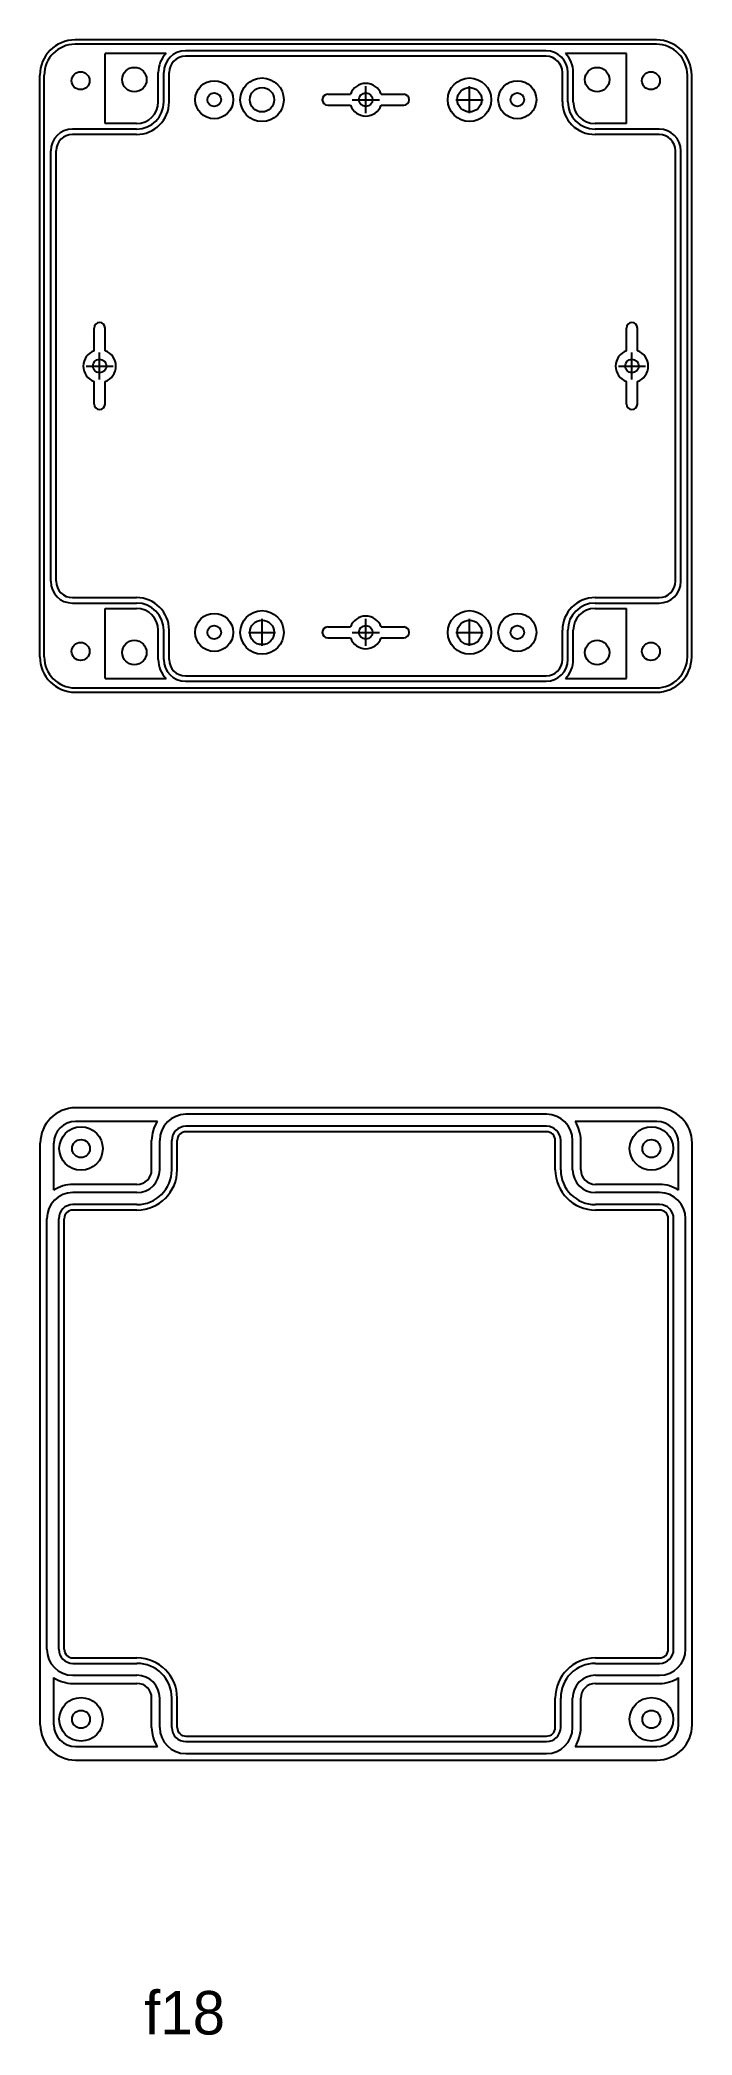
# Model space of a CAD drawing. Header units: millimetres. Extents: x 320 to 440, y -474 to -107.
import ezdxf

# ---------------------------------------------------------------- set-up
doc = ezdxf.new("R2010")
doc.units = ezdxf.units.MM

msp = doc.modelspace()

# ---------------------------------------------------------------- linework, layer by layer
for p, q in [((433.1, -106.54), (326.1, -106.54)), ((433.1, -107.34), (326.1, -107.34)), ((342.83, -109.04), (331.6, -109.04)), ((331.6, -121.94), (331.6, -109.04)), ((341.4, -109.04), (331.6, -109.04)), ((412.8, -108.54), (346.4, -108.54)), ((412.8, -109.54), (346.4, -109.54)), ((427.6, -109.04), (416.38, -109.04)), ((427.6, -121.94), (427.6, -109.04)), ((319.6, -220.04), (319.6, -113.04)), ((320.4, -220.04), (320.4, -113.04)), ((341.4, -117.94), (341.4, -112.54)), ((342.4, -117.94), (342.4, -112.54)), ((343.4, -117.94), (343.4, -112.54)), ((415.8, -117.94), (415.8, -112.54)), ((416.8, -117.94), (416.8, -112.54)), ((417.8, -117.94), (417.8, -112.54)), ((438.8, -220.04), (438.8, -113.04)), ((439.6, -220.04), (439.6, -113.04)), ((372.6, -116.54), (376.78, -116.54)), ((379.6, -120.04), (379.6, -115.04)), ((382.43, -116.54), (386.6, -116.54)), ((398.7, -120.04), (398.7, -115.04)), ((372.6, -118.54), (376.78, -118.54)), ((377.1, -117.54), (382.1, -117.54)), ((382.43, -118.54), (386.6, -118.54)), ((396.2, -117.54), (401.2, -117.54)), ((337.4, -122.94), (325.6, -122.94)), ((337.4, -123.94), (325.6, -123.94)), ((337.4, -121.94), (331.6, -121.94)), ((427.6, -121.94), (421.8, -121.94)), ((433.6, -122.94), (421.8, -122.94)), ((433.6, -123.94), (421.8, -123.94)), ((321.6, -206.14), (321.6, -126.94)), ((322.6, -206.14), (322.6, -126.94)), ((436.6, -206.14), (436.6, -126.94)), ((437.6, -206.14), (437.6, -126.94)), ((329.6, -163.71), (329.6, -159.54)), ((331.6, -163.71), (331.6, -159.54)), ((427.6, -163.71), (427.6, -159.54)), ((429.6, -163.71), (429.6, -159.54)), ((330.6, -169.04), (330.6, -164.04)), ((428.6, -169.04), (428.6, -164.04)), ((328.1, -166.54), (333.1, -166.54)), ((426.1, -166.54), (431.1, -166.54)), ((329.6, -173.54), (329.6, -169.37)), ((331.6, -173.54), (331.6, -169.37)), ((427.6, -173.54), (427.6, -169.37)), ((429.6, -173.54), (429.6, -169.37)), ((325.6, -209.14), (337.4, -209.14)), ((421.8, -209.14), (433.6, -209.14)), ((325.6, -210.14), (337.4, -210.14)), ((331.6, -224.04), (331.6, -211.14)), ((331.6, -211.14), (337.4, -211.14)), ((421.8, -210.14), (433.6, -210.14)), ((421.8, -211.14), (427.6, -211.14)), ((427.6, -224.04), (427.6, -211.14)), ((341.4, -220.54), (341.4, -215.14)), ((342.4, -220.54), (342.4, -215.14)), ((343.4, -220.54), (343.4, -215.14)), ((358, -215.54), (363, -215.54)), ((360.5, -218.04), (360.5, -213.04)), ((372.6, -214.54), (376.78, -214.54)), ((372.6, -216.54), (376.78, -216.54)), ((377.1, -215.54), (382.1, -215.54)), ((379.6, -218.04), (379.6, -213.04)), ((382.43, -214.54), (386.6, -214.54)), ((382.43, -216.54), (386.6, -216.54)), ((396.2, -215.54), (401.2, -215.54)), ((398.7, -218.04), (398.7, -213.04)), ((415.8, -220.54), (415.8, -215.14)), ((416.8, -220.54), (416.8, -215.14)), ((417.8, -220.54), (417.8, -215.14)), ((346.4, -223.54), (412.8, -223.54)), ((326.1, -225.74), (433.1, -225.74)), ((326.1, -226.54), (433.1, -226.54)), ((331.6, -224.04), (342.83, -224.04)), ((331.6, -224.04), (341.4, -224.04)), ((346.4, -224.54), (412.8, -224.54)), ((416.38, -224.04), (427.6, -224.04)), ((417.8, -224.04), (427.6, -224.04)), ((433.18, -303), (326.18, -303)), ((412.88, -304.2), (346.48, -304.2)), ((329.68, -305.5), (326.18, -305.5)), ((341.24, -305.5), (329.68, -305.5)), ((341.24, -305.5), (331.68, -305.5)), ((412.88, -306.4), (346.48, -306.4)), ((412.88, -307.4), (346.48, -307.4)), ((429.68, -305.5), (418.12, -305.5)), ((433.18, -305.5), (429.68, -305.5)), ((319.68, -416.5), (319.68, -309.5)), ((322.18, -318.16), (322.18, -309.5)), ((340.18, -314.4), (340.18, -309)), ((341.68, -314.4), (341.68, -309)), ((343.88, -314.4), (343.88, -309)), ((344.88, -314.4), (344.88, -309)), ((414.48, -314.4), (414.48, -309)), ((415.48, -314.4), (415.48, -309)), ((417.68, -314.4), (417.68, -309)), ((419.18, -314.4), (419.18, -309)), ((437.18, -318.16), (437.18, -309.5)), ((439.68, -416.5), (439.68, -309.5)), ((337.48, -317.1), (325.68, -317.1)), ((337.48, -318.6), (325.68, -318.6)), ((433.68, -317.1), (421.88, -317.1)), ((433.68, -318.6), (421.88, -318.6)), ((337.48, -320.8), (325.68, -320.8)), ((337.48, -321.8), (325.68, -321.8)), ((433.68, -320.8), (421.88, -320.8)), ((433.68, -321.8), (421.88, -321.8)), ((320.88, -402.6), (320.88, -323.4)), ((323.08, -402.6), (323.08, -323.4)), ((324.08, -402.6), (324.08, -323.4)), ((435.28, -402.6), (435.28, -323.4)), ((436.28, -402.6), (436.28, -323.4)), ((438.48, -402.6), (438.48, -323.4)), ((325.68, -404.2), (337.48, -404.2)), ((325.68, -405.2), (337.48, -405.2)), ((325.68, -407.4), (337.48, -407.4)), ((421.88, -404.2), (433.68, -404.2)), ((421.88, -405.2), (433.68, -405.2)), ((421.88, -407.4), (433.68, -407.4)), ((322.18, -416.5), (322.18, -407.83)), ((325.68, -408.9), (337.48, -408.9)), ((421.88, -408.9), (433.68, -408.9)), ((437.18, -416.5), (437.18, -407.83)), ((340.18, -417), (340.18, -411.6)), ((341.68, -417), (341.68, -411.6)), ((343.88, -417), (343.88, -411.6)), ((344.88, -417), (344.88, -411.6)), ((414.48, -417), (414.48, -411.6)), ((415.48, -417), (415.48, -411.6)), ((417.68, -417), (417.68, -411.6)), ((419.18, -417), (419.18, -411.6)), ((326.18, -420.5), (329.68, -420.5)), ((329.68, -420.5), (341.24, -420.5)), ((331.68, -420.5), (341.24, -420.5)), ((346.48, -418.6), (412.88, -418.6)), ((346.48, -419.6), (412.88, -419.6)), ((346.48, -421.8), (412.88, -421.8)), ((418.12, -420.5), (427.68, -420.5)), ((418.12, -420.5), (429.68, -420.5)), ((429.68, -420.5), (433.18, -420.5)), ((326.18, -423), (433.18, -423))]:
    msp.add_line(p, q)
for centre, radius in [((327.1, -114.04), 1.65), ((337, -113.84), 2.25), ((360.5, -117.54), 4), ((398.7, -117.54), 4), ((422.2, -113.84), 2.25), ((432.1, -114.04), 1.65), ((351.7, -117.54), 3.5), ((351.7, -117.54), 1.25), ((360.5, -117.54), 2.25), ((379.6, -117.54), 1.25), ((398.7, -117.54), 2.25), ((407.5, -117.54), 3.5), ((407.5, -117.54), 1.25), ((330.6, -166.54), 1.25), ((428.6, -166.54), 1.25), ((351.7, -215.54), 3.5), ((360.5, -215.54), 4), ((398.7, -215.54), 4), ((407.5, -215.54), 3.5), ((351.7, -215.54), 1.25), ((360.5, -215.54), 2.25), ((379.6, -215.54), 1.25), ((398.7, -215.54), 2.25), ((407.5, -215.54), 1.25), ((327.1, -219.04), 1.65), ((337, -219.24), 2.25), ((422.2, -219.24), 2.25), ((432.1, -219.04), 1.65), ((327.18, -310.5), 4), ((432.18, -310.5), 4), ((327.18, -310.5), 1.65), ((432.18, -310.5), 1.65), ((327.18, -415.5), 4), ((327.18, -415.5), 1.65), ((432.18, -415.5), 4), ((432.18, -415.5), 1.65)]:
    msp.add_circle(centre, radius)
for centre, radius, start, end in [((326.1, -113.04), 6.5, 90, 180), ((326.1, -113.04), 5.7, 90, 180), ((346.4, -112.54), 5, 135.573, 180), ((346.4, -112.54), 4, 90, 180), ((346.4, -112.54), 3, 90, 180), ((412.8, -112.54), 4, 0, 90), ((412.8, -112.54), 3, 0, 90), ((412.8, -112.54), 5, 0, 44.427), ((433.1, -113.04), 6.5, 0, 90), ((433.1, -113.04), 5.7, 0, 90), ((372.6, -117.54), 1, 90, 270), ((379.6, -117.54), 3, 19.4712, 160.5288), ((386.6, -117.54), 1, 270, 90), ((337.4, -117.94), 4, 270, 0), ((337.4, -117.94), 6, 270, 0), ((337.4, -117.94), 5, 270, 0), ((379.6, -117.54), 3, 199.4712, 340.5288), ((421.8, -117.94), 6, 180, 270), ((421.8, -117.94), 5, 180, 270), ((421.8, -117.94), 4, 180, 270), ((325.6, -126.94), 4, 90, 180), ((325.6, -126.94), 3, 90, 180), ((433.6, -126.94), 4, 0, 90), ((433.6, -126.94), 3, 0, 90), ((330.6, -159.54), 1, 0, 180), ((428.6, -159.54), 1, 0, 180), ((330.6, -166.54), 3, 109.4712, 250.5288), ((330.6, -166.54), 3, 289.4712, 70.5288), ((428.6, -166.54), 3, 109.4712, 250.5288), ((428.6, -166.54), 3, 289.4712, 70.5288), ((330.6, -173.54), 1, 180, 0), ((428.6, -173.54), 1, 180, 0), ((325.6, -206.14), 4, 180, 270), ((325.6, -206.14), 3, 180, 270), ((337.4, -215.14), 6, 0, 90), ((421.8, -215.14), 6, 90, 180), ((433.6, -206.14), 3, 270, 0), ((433.6, -206.14), 4, 270, 0), ((337.4, -215.14), 5, 0, 90), ((337.4, -215.14), 4, 0, 90), ((379.6, -215.54), 3, 19.4712, 160.5288), ((421.8, -215.14), 5, 90, 180), ((421.8, -215.14), 4, 90, 180), ((372.6, -215.54), 1, 90, 270), ((379.6, -215.54), 3, 199.4712, 340.5288), ((386.6, -215.54), 1, 270, 90), ((326.1, -220.04), 6.5, 180, 270), ((326.1, -220.04), 5.7, 180, 270), ((433.1, -220.04), 6.5, 270, 0), ((433.1, -220.04), 5.7, 270, 0), ((346.4, -220.54), 5, 180, 224.427), ((346.4, -220.54), 4, 180, 270), ((346.4, -220.54), 3, 180, 270), ((412.8, -220.54), 3, 270, 0), ((412.8, -220.54), 4, 270, 0), ((412.8, -220.54), 5, 315.573, 0), ((326.18, -309.5), 6.5, 90, 180), ((346.48, -309), 4.8, 90, 180), ((412.88, -309), 4.8, 0, 90), ((433.18, -309.5), 6.5, 0, 90), ((326.18, -309.5), 4, 90, 180), ((346.48, -309), 6.3, 146.251, 180), ((346.48, -309), 2.6, 90, 180), ((346.48, -309), 1.6, 90, 180), ((412.88, -309), 2.6, 0, 90), ((412.88, -309), 1.6, 0, 90), ((412.88, -309), 6.3, 0, 33.749), ((433.18, -309.5), 4, 0, 90), ((337.48, -314.4), 7.4, 270, 0), ((337.48, -314.4), 6.4, 270, 0), ((337.48, -314.4), 4.2, 270, 0), ((337.48, -314.4), 2.7, 270, 0), ((421.88, -314.4), 7.4, 180, 270), ((421.88, -314.4), 6.4, 180, 270), ((421.88, -314.4), 4.2, 180, 270), ((421.88, -314.4), 2.7, 180, 270), ((325.68, -323.4), 4.8, 90, 180), ((325.68, -323.4), 6.3, 90, 123.749), ((433.68, -323.4), 6.3, 56.251, 90), ((433.68, -323.4), 4.8, 0, 90), ((325.68, -323.4), 2.6, 90, 180), ((325.68, -323.4), 1.6, 90, 180), ((433.68, -323.4), 2.6, 0, 90), ((433.68, -323.4), 1.6, 0, 90), ((325.68, -402.6), 4.8, 180, 270), ((325.68, -402.6), 2.6, 180, 270), ((325.68, -402.6), 1.6, 180, 270), ((433.68, -402.6), 1.6, 270, 0), ((433.68, -402.6), 2.6, 270, 0), ((433.68, -402.6), 4.8, 270, 0), ((337.48, -411.6), 7.4, 0, 90), ((337.48, -411.6), 6.4, 0, 90), ((337.48, -411.6), 4.2, 0, 90), ((421.88, -411.6), 7.4, 90, 180), ((421.88, -411.6), 6.4, 90, 180), ((421.88, -411.6), 4.2, 90, 180), ((325.68, -402.6), 6.3, 236.251, 270), ((337.48, -411.6), 2.7, 0, 90), ((421.88, -411.6), 2.7, 90, 180), ((433.68, -402.6), 6.3, 270, 303.749), ((326.18, -416.5), 6.5, 180, 270), ((326.18, -416.5), 4, 180, 270), ((346.48, -417), 6.3, 180, 213.749), ((346.48, -417), 4.8, 180, 270), ((346.48, -417), 2.6, 180, 270), ((346.48, -417), 1.6, 180, 270), ((412.88, -417), 1.6, 270, 0), ((412.88, -417), 2.6, 270, 0), ((412.88, -417), 4.8, 270, 0), ((412.88, -417), 6.3, 326.251, 0), ((433.18, -416.5), 6.5, 270, 0), ((433.18, -416.5), 4, 270, 0)]:
    msp.add_arc(centre, radius, start, end)

# ---------------------------------------------------------------- texts
at = {"insert": (338.82, -465.48), "char_height": 8, "width": 104.7953, "attachment_point": 1}
msp.add_mtext('f18', dxfattribs=at)

doc.saveas('drawing.dxf')
